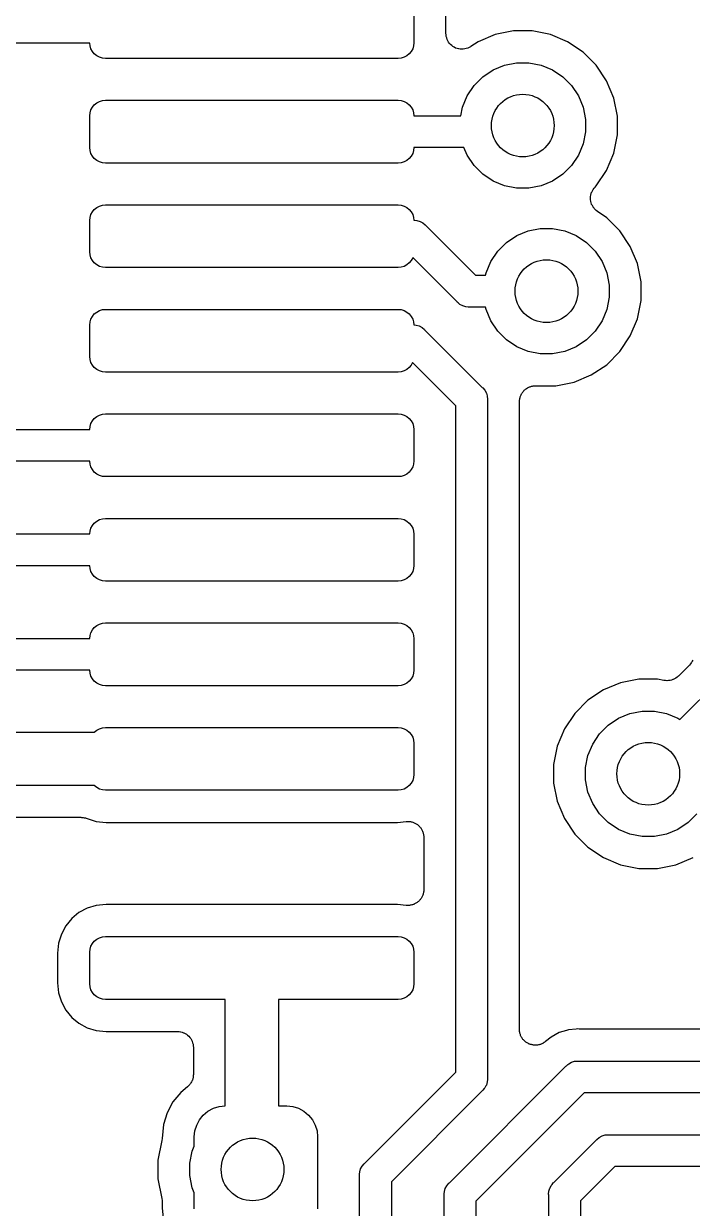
# Model space of a CAD drawing. Extents: x 0.48 to 2.43, y -7.79 to -4.85.
# Drawn here: x 1.1777 to 1.3036, y -5.8732 to -5.6501 of the extents above; entities that cross this region are included whole.
import ezdxf

# ---------------------------------------------------------------- set-up
doc = ezdxf.new("R2010")
doc.units = 0
doc.header["$MEASUREMENT"] = 0
doc.layers.add('BLACK', color=7, linetype='CONTINUOUS')

msp = doc.modelspace()

# ---------------------------------------------------------------- linework, layer by layer
at = {"layer": 'BLACK', "linetype": 'CONTINUOUS'}
for p, q in [((1.25114, -5.6478), (1.25114, -5.6537)), ((1.25719, -5.65192), (1.25719, -5.64794)), ((1.25721, -5.65221), (1.25719, -5.65192)), ((1.25724, -5.65249), (1.25721, -5.65221)), ((1.26646, -5.65216), (1.26322, -5.65351)), ((1.2699, -5.65148), (1.26646, -5.65216)), ((1.27341, -5.65148), (1.2699, -5.65148)), ((1.27685, -5.65216), (1.27341, -5.65148)), ((1.28009, -5.65351), (1.27685, -5.65216)), ((1.19012, -5.65375), (1.11231, -5.65375)), ((1.19017, -5.65428), (1.19012, -5.65375)), ((1.19034, -5.65483), (1.19017, -5.65428)), ((1.25109, -5.65428), (1.25092, -5.65483)), ((1.25114, -5.6537), (1.25109, -5.65428)), ((1.25724, -5.6525), (1.25724, -5.65249)), ((1.25724, -5.65251), (1.25724, -5.6525)), ((1.25732, -5.65278), (1.25724, -5.65251)), ((1.25741, -5.65306), (1.25732, -5.65278)), ((1.25741, -5.65307), (1.25741, -5.65306)), ((1.25741, -5.65306), (1.25741, -5.65306)), ((1.25754, -5.65332), (1.25741, -5.65307)), ((1.25768, -5.65357), (1.25754, -5.65332)), ((1.25768, -5.65358), (1.25768, -5.65357)), ((1.25769, -5.65359), (1.25768, -5.65358)), ((1.25787, -5.65381), (1.25769, -5.65359)), ((1.25805, -5.65403), (1.25787, -5.65381)), ((1.25806, -5.65404), (1.25805, -5.65403)), ((1.25805, -5.65403), (1.25805, -5.65403)), ((1.25828, -5.65422), (1.25806, -5.65404)), ((1.2585, -5.6544), (1.25828, -5.65422)), ((1.2585, -5.65441), (1.2585, -5.6544)), ((1.25851, -5.65441), (1.2585, -5.65441)), ((1.25876, -5.65455), (1.25851, -5.65441)), ((1.25901, -5.65469), (1.25876, -5.65455)), ((1.26182, -5.65444), (1.26156, -5.65458)), ((1.26183, -5.65444), (1.26182, -5.65444)), ((1.26185, -5.65442), (1.26183, -5.65444)), ((1.26183, -5.65444), (1.26183, -5.65444)), ((1.26183, -5.65444), (1.26183, -5.65444)), ((1.26322, -5.65351), (1.26185, -5.65442)), ((1.28301, -5.65546), (1.28009, -5.65351)), ((1.19062, -5.65534), (1.19034, -5.65483)), ((1.19098, -5.65579), (1.19062, -5.65534)), ((1.19143, -5.65616), (1.19098, -5.65579)), ((1.19194, -5.65643), (1.19143, -5.65616)), ((1.19249, -5.6566), (1.19194, -5.65643)), ((1.19307, -5.65665), (1.19249, -5.6566)), ((1.24819, -5.65665), (1.19307, -5.65665)), ((1.24877, -5.6566), (1.24819, -5.65665)), ((1.24932, -5.65643), (1.24877, -5.6566)), ((1.24983, -5.65616), (1.24932, -5.65643)), ((1.25028, -5.65579), (1.24983, -5.65616)), ((1.25064, -5.65534), (1.25028, -5.65579)), ((1.25092, -5.65483), (1.25064, -5.65534)), ((1.25902, -5.65469), (1.25901, -5.65469)), ((1.2593, -5.65478), (1.25902, -5.65469)), ((1.25902, -5.65469), (1.25902, -5.65469)), ((1.25957, -5.65486), (1.2593, -5.65478)), ((1.25958, -5.65486), (1.25957, -5.65486)), ((1.25987, -5.65489), (1.25958, -5.65486)), ((1.25958, -5.65486), (1.25958, -5.65486)), ((1.26015, -5.65492), (1.25987, -5.65489)), ((1.26016, -5.65492), (1.26015, -5.65492)), ((1.26045, -5.6549), (1.26016, -5.65492)), ((1.26016, -5.65492), (1.26016, -5.65492)), ((1.26073, -5.65487), (1.26045, -5.6549)), ((1.26074, -5.65487), (1.26073, -5.65487)), ((1.26075, -5.65487), (1.26074, -5.65487)), ((1.26102, -5.65479), (1.26075, -5.65487)), ((1.2613, -5.65471), (1.26102, -5.65479)), ((1.26131, -5.65471), (1.2613, -5.65471)), ((1.2613, -5.65471), (1.2613, -5.65471)), ((1.26156, -5.65458), (1.26131, -5.65471)), ((1.28549, -5.65794), (1.28301, -5.65546)), ((1.26412, -5.66012), (1.26606, -5.65882)), ((1.26606, -5.65882), (1.26821, -5.65793)), ((1.26821, -5.65793), (1.27049, -5.65748)), ((1.27049, -5.65748), (1.27282, -5.65748)), ((1.27282, -5.65748), (1.2751, -5.65793)), ((1.2751, -5.65793), (1.27725, -5.65882)), ((1.27725, -5.65882), (1.27918, -5.66012)), ((1.28744, -5.66085), (1.28549, -5.65794)), ((1.26248, -5.66176), (1.26412, -5.66012)), ((1.27918, -5.66012), (1.28083, -5.66176)), ((1.28878, -5.6641), (1.28744, -5.66085)), ((1.26119, -5.6637), (1.26248, -5.66176)), ((1.28083, -5.66176), (1.28212, -5.6637)), ((1.19062, -5.66584), (1.19098, -5.66539)), ((1.19098, -5.66539), (1.19143, -5.66503)), ((1.19143, -5.66503), (1.19194, -5.66475)), ((1.19194, -5.66475), (1.19249, -5.66458)), ((1.19249, -5.66458), (1.19307, -5.66453)), ((1.19307, -5.66453), (1.24819, -5.66453)), ((1.24819, -5.66453), (1.24877, -5.66458)), ((1.24877, -5.66458), (1.24932, -5.66475)), ((1.24932, -5.66475), (1.24983, -5.66503)), ((1.24983, -5.66503), (1.25028, -5.66539)), ((1.25028, -5.66539), (1.25064, -5.66584)), ((1.2603, -5.66585), (1.26119, -5.6637)), ((1.28212, -5.6637), (1.28301, -5.66585)), ((1.28946, -5.66754), (1.28878, -5.6641)), ((1.19012, -5.66748), (1.19017, -5.6669)), ((1.19012, -5.67339), (1.19012, -5.66748)), ((1.19017, -5.6669), (1.19034, -5.66635)), ((1.19034, -5.66635), (1.19062, -5.66584)), ((1.25064, -5.66584), (1.25092, -5.66635)), ((1.25092, -5.66635), (1.25109, -5.6669)), ((1.25109, -5.6669), (1.25114, -5.66743)), ((1.25114, -5.66743), (1.25998, -5.66743)), ((1.25998, -5.66743), (1.2603, -5.66585)), ((1.28301, -5.66585), (1.28346, -5.66813)), ((1.28946, -5.67105), (1.28946, -5.66754)), ((1.28346, -5.66813), (1.28346, -5.67045)), ((1.28346, -5.67045), (1.28301, -5.67274)), ((1.28878, -5.67449), (1.28946, -5.67105)), ((1.19017, -5.67396), (1.19012, -5.67339)), ((1.19034, -5.67452), (1.19017, -5.67396)), ((1.19062, -5.67503), (1.19034, -5.67452)), ((1.25092, -5.67452), (1.25064, -5.67503)), ((1.25109, -5.67396), (1.25092, -5.67452)), ((1.25114, -5.67343), (1.25109, -5.67396)), ((1.26058, -5.67343), (1.25114, -5.67343)), ((1.26119, -5.67489), (1.26058, -5.67343)), ((1.28301, -5.67274), (1.28212, -5.67489)), ((1.28744, -5.67773), (1.28878, -5.67449)), ((1.19098, -5.67547), (1.19062, -5.67503)), ((1.19143, -5.67584), (1.19098, -5.67547)), ((1.19194, -5.67611), (1.19143, -5.67584)), ((1.19249, -5.67628), (1.19194, -5.67611)), ((1.19307, -5.67634), (1.19249, -5.67628)), ((1.24819, -5.67634), (1.19307, -5.67634)), ((1.24877, -5.67628), (1.24819, -5.67634)), ((1.24932, -5.67611), (1.24877, -5.67628)), ((1.24983, -5.67584), (1.24932, -5.67611)), ((1.25028, -5.67547), (1.24983, -5.67584)), ((1.25064, -5.67503), (1.25028, -5.67547)), ((1.26248, -5.67682), (1.26119, -5.67489)), ((1.26412, -5.67847), (1.26248, -5.67682)), ((1.28083, -5.67682), (1.27918, -5.67847)), ((1.28212, -5.67489), (1.28083, -5.67682)), ((1.26606, -5.67976), (1.26412, -5.67847)), ((1.27918, -5.67847), (1.27725, -5.67976)), ((1.28549, -5.68065), (1.28744, -5.67773)), ((1.26821, -5.68065), (1.26606, -5.67976)), ((1.27049, -5.6811), (1.26821, -5.68065)), ((1.27282, -5.6811), (1.27049, -5.6811)), ((1.2751, -5.68065), (1.27282, -5.6811)), ((1.27725, -5.67976), (1.2751, -5.68065)), ((1.28477, -5.68156), (1.2849, -5.68131)), ((1.2849, -5.68131), (1.28491, -5.68131)), ((1.28491, -5.6813), (1.28509, -5.68108)), ((1.28491, -5.68131), (1.28491, -5.6813)), ((1.28509, -5.68108), (1.28527, -5.68086)), ((1.28527, -5.68086), (1.28549, -5.68065)), ((1.28439, -5.68295), (1.28442, -5.68267)), ((1.28439, -5.68296), (1.28439, -5.68295)), ((1.28439, -5.68297), (1.28439, -5.68296)), ((1.28442, -5.68326), (1.28439, -5.68297)), ((1.28442, -5.68267), (1.28445, -5.68239)), ((1.28445, -5.68354), (1.28442, -5.68326)), ((1.28445, -5.68239), (1.28446, -5.68238)), ((1.28445, -5.68355), (1.28445, -5.68354)), ((1.28445, -5.68356), (1.28445, -5.68355)), ((1.28453, -5.68383), (1.28445, -5.68356)), ((1.28446, -5.68237), (1.28454, -5.6821)), ((1.28446, -5.68238), (1.28446, -5.68237)), ((1.28454, -5.6821), (1.28462, -5.68183)), ((1.28462, -5.68183), (1.28463, -5.68182)), ((1.28463, -5.68181), (1.28477, -5.68156)), ((1.28463, -5.68182), (1.28463, -5.68181)), ((1.19034, -5.68604), (1.19062, -5.68552)), ((1.19062, -5.68552), (1.19098, -5.68508)), ((1.19098, -5.68508), (1.19143, -5.68471)), ((1.19143, -5.68471), (1.19194, -5.68444)), ((1.19194, -5.68444), (1.19249, -5.68427)), ((1.19249, -5.68427), (1.19307, -5.68421)), ((1.19307, -5.68421), (1.24819, -5.68421)), ((1.24819, -5.68421), (1.24877, -5.68427)), ((1.24877, -5.68427), (1.24932, -5.68444)), ((1.24932, -5.68444), (1.24983, -5.68471)), ((1.24983, -5.68471), (1.25028, -5.68508)), ((1.25028, -5.68508), (1.25064, -5.68552)), ((1.25064, -5.68552), (1.25092, -5.68604)), ((1.28461, -5.6841), (1.28453, -5.68383)), ((1.28461, -5.68411), (1.28461, -5.6841)), ((1.28462, -5.68412), (1.28461, -5.68411)), ((1.28475, -5.68437), (1.28462, -5.68412)), ((1.28488, -5.68462), (1.28475, -5.68437)), ((1.28488, -5.68463), (1.28488, -5.68462)), ((1.28489, -5.68463), (1.28488, -5.68463)), ((1.28507, -5.68485), (1.28489, -5.68463)), ((1.28524, -5.68508), (1.28507, -5.68485)), ((1.28525, -5.68508), (1.28524, -5.68508)), ((1.28526, -5.68509), (1.28525, -5.68508)), ((1.28547, -5.68527), (1.28526, -5.68509)), ((1.28569, -5.68545), (1.28547, -5.68527)), ((1.28571, -5.68546), (1.28569, -5.68545)), ((1.28573, -5.68548), (1.28571, -5.68546)), ((1.28571, -5.68546), (1.28571, -5.68546)), ((1.28571, -5.68546), (1.28571, -5.68546)), ((1.28746, -5.68664), (1.28573, -5.68548)), ((1.19012, -5.68717), (1.19017, -5.68659)), ((1.19012, -5.69307), (1.19012, -5.68717)), ((1.19017, -5.68659), (1.19034, -5.68604)), ((1.25092, -5.68604), (1.25109, -5.68659)), ((1.25109, -5.68659), (1.25114, -5.6871)), ((1.25114, -5.6871), (1.25114, -5.6871)), ((1.25114, -5.6871), (1.25129, -5.68712)), ((1.25129, -5.68712), (1.25129, -5.68712)), ((1.25129, -5.68712), (1.25173, -5.68716)), ((1.25173, -5.68716), (1.2523, -5.68733)), ((1.2523, -5.68733), (1.25282, -5.68761)), ((1.25282, -5.68761), (1.25327, -5.68799)), ((1.25327, -5.68799), (1.25337, -5.6881)), ((1.28994, -5.68912), (1.28746, -5.68664)), ((1.25337, -5.6881), (1.26274, -5.69747)), ((1.26858, -5.6913), (1.27051, -5.69)), ((1.27051, -5.69), (1.27266, -5.68911)), ((1.27266, -5.68911), (1.27494, -5.68866)), ((1.27494, -5.68866), (1.27727, -5.68866)), ((1.27727, -5.68866), (1.27955, -5.68911)), ((1.27955, -5.68911), (1.2817, -5.69)), ((1.2817, -5.69), (1.28364, -5.6913)), ((1.29189, -5.69203), (1.28994, -5.68912)), ((1.26693, -5.69294), (1.26858, -5.6913)), ((1.28364, -5.6913), (1.28528, -5.69294)), ((1.29323, -5.69528), (1.29189, -5.69203)), ((1.19017, -5.69365), (1.19012, -5.69307)), ((1.19034, -5.6942), (1.19017, -5.69365)), ((1.19062, -5.69471), (1.19034, -5.6942)), ((1.19098, -5.69516), (1.19062, -5.69471)), ((1.25064, -5.69471), (1.25028, -5.69516)), ((1.25092, -5.6942), (1.25064, -5.69471)), ((1.25093, -5.69415), (1.25092, -5.6942)), ((1.25927, -5.70249), (1.25093, -5.69415)), ((1.26564, -5.69488), (1.26693, -5.69294)), ((1.28528, -5.69294), (1.28657, -5.69488)), ((1.19143, -5.69553), (1.19098, -5.69516)), ((1.19194, -5.6958), (1.19143, -5.69553)), ((1.19249, -5.69597), (1.19194, -5.6958)), ((1.19307, -5.69602), (1.19249, -5.69597)), ((1.24819, -5.69602), (1.19307, -5.69602)), ((1.24877, -5.69597), (1.24819, -5.69602)), ((1.24932, -5.6958), (1.24877, -5.69597)), ((1.24983, -5.69553), (1.24932, -5.6958)), ((1.25028, -5.69516), (1.24983, -5.69553)), ((1.26475, -5.69703), (1.26564, -5.69488)), ((1.28657, -5.69488), (1.28746, -5.69703)), ((1.29392, -5.69872), (1.29323, -5.69528)), ((1.26274, -5.69747), (1.26466, -5.69747)), ((1.26466, -5.69747), (1.26475, -5.69703)), ((1.28746, -5.69703), (1.28792, -5.69931)), ((1.29392, -5.70223), (1.29392, -5.69872)), ((1.28792, -5.69931), (1.28792, -5.70163)), ((1.25936, -5.7026), (1.25927, -5.70249)), ((1.25955, -5.70275), (1.25936, -5.7026)), ((1.25982, -5.70298), (1.25955, -5.70275)), ((1.26034, -5.70326), (1.25982, -5.70298)), ((1.26091, -5.70343), (1.26034, -5.70326)), ((1.26034, -5.70326), (1.26034, -5.70326)), ((1.26135, -5.70347), (1.26091, -5.70343)), ((1.26149, -5.70349), (1.26135, -5.70347)), ((1.26135, -5.70347), (1.26135, -5.70347)), ((1.26164, -5.70347), (1.26149, -5.70349)), ((1.26466, -5.70347), (1.26164, -5.70347)), ((1.26475, -5.70392), (1.26466, -5.70347)), ((1.28792, -5.70163), (1.28746, -5.70392)), ((1.29323, -5.70567), (1.29392, -5.70223)), ((1.19017, -5.70627), (1.19034, -5.70572)), ((1.19034, -5.70572), (1.19062, -5.70521)), ((1.19062, -5.70521), (1.19098, -5.70476)), ((1.19098, -5.70476), (1.19143, -5.7044)), ((1.19143, -5.7044), (1.19194, -5.70412)), ((1.19194, -5.70412), (1.19249, -5.70395)), ((1.19249, -5.70395), (1.19307, -5.7039)), ((1.19307, -5.7039), (1.24819, -5.7039)), ((1.24819, -5.7039), (1.24877, -5.70395)), ((1.24877, -5.70395), (1.24932, -5.70412)), ((1.24932, -5.70412), (1.24983, -5.7044)), ((1.24983, -5.7044), (1.25028, -5.70476)), ((1.25028, -5.70476), (1.25064, -5.70521)), ((1.25064, -5.70521), (1.25092, -5.70572)), ((1.25092, -5.70572), (1.25109, -5.70627)), ((1.26564, -5.70607), (1.26475, -5.70392)), ((1.28746, -5.70392), (1.28657, -5.70607)), ((1.29189, -5.70891), (1.29323, -5.70567)), ((1.19012, -5.70685), (1.19017, -5.70627)), ((1.19012, -5.71276), (1.19012, -5.70685)), ((1.25109, -5.70627), (1.25114, -5.7068)), ((1.25114, -5.7068), (1.25116, -5.7068)), ((1.25116, -5.7068), (1.25116, -5.7068)), ((1.25116, -5.7068), (1.2516, -5.70685)), ((1.2516, -5.70685), (1.25216, -5.70702)), ((1.25216, -5.70702), (1.25269, -5.7073)), ((1.25269, -5.7073), (1.25314, -5.70767)), ((1.25314, -5.70767), (1.25324, -5.70779)), ((1.25324, -5.70779), (1.26403, -5.71858)), ((1.26693, -5.708), (1.26564, -5.70607)), ((1.26858, -5.70965), (1.26693, -5.708)), ((1.28528, -5.708), (1.28364, -5.70965)), ((1.28657, -5.70607), (1.28528, -5.708)), ((1.27051, -5.71094), (1.26858, -5.70965)), ((1.28364, -5.70965), (1.2817, -5.71094)), ((1.28994, -5.71182), (1.29189, -5.70891)), ((1.27266, -5.71183), (1.27051, -5.71094)), ((1.27494, -5.71228), (1.27266, -5.71183)), ((1.27727, -5.71228), (1.27494, -5.71228)), ((1.27955, -5.71183), (1.27727, -5.71228)), ((1.2817, -5.71094), (1.27955, -5.71183)), ((1.28746, -5.71431), (1.28994, -5.71182)), ((1.19017, -5.71333), (1.19012, -5.71276)), ((1.19034, -5.71389), (1.19017, -5.71333)), ((1.19062, -5.7144), (1.19034, -5.71389)), ((1.19098, -5.71484), (1.19062, -5.7144)), ((1.25064, -5.7144), (1.25028, -5.71484)), ((1.25089, -5.71393), (1.25064, -5.7144)), ((1.25902, -5.72205), (1.25089, -5.71393)), ((1.28454, -5.71625), (1.28746, -5.71431)), ((1.19143, -5.71521), (1.19098, -5.71484)), ((1.19194, -5.71548), (1.19143, -5.71521)), ((1.19249, -5.71565), (1.19194, -5.71548)), ((1.19307, -5.71571), (1.19249, -5.71565)), ((1.24819, -5.71571), (1.19307, -5.71571)), ((1.24877, -5.71565), (1.24819, -5.71571)), ((1.24932, -5.71548), (1.24877, -5.71565)), ((1.24983, -5.71521), (1.24932, -5.71548)), ((1.25028, -5.71484), (1.24983, -5.71521)), ((1.2813, -5.7176), (1.28454, -5.71625)), ((1.26403, -5.71858), (1.26415, -5.71868)), ((1.26415, -5.71868), (1.26452, -5.71913)), ((1.26452, -5.71913), (1.2648, -5.71965)), ((1.27173, -5.71935), (1.27183, -5.71925)), ((1.27183, -5.71925), (1.27192, -5.71914)), ((1.27192, -5.71914), (1.27204, -5.71905)), ((1.27204, -5.71905), (1.27215, -5.71894)), ((1.27215, -5.71894), (1.27226, -5.71886)), ((1.27226, -5.71886), (1.27237, -5.71877)), ((1.27237, -5.71877), (1.27251, -5.7187)), ((1.27251, -5.7187), (1.27264, -5.71862)), ((1.27264, -5.71862), (1.27277, -5.71857)), ((1.27277, -5.71857), (1.27289, -5.7185)), ((1.27289, -5.7185), (1.27304, -5.71846)), ((1.27304, -5.71846), (1.27318, -5.7184)), ((1.27318, -5.7184), (1.27332, -5.71837)), ((1.27332, -5.71837), (1.27345, -5.71833)), ((1.27345, -5.71833), (1.2736, -5.71832)), ((1.2736, -5.71832), (1.27376, -5.71829)), ((1.27376, -5.71829), (1.27389, -5.71829)), ((1.27389, -5.71829), (1.27403, -5.71828)), ((1.27403, -5.71828), (1.27409, -5.71828)), ((1.27409, -5.71828), (1.27786, -5.71828)), ((1.27786, -5.71828), (1.2813, -5.7176)), ((1.2648, -5.71965), (1.26496, -5.72018)), ((1.26496, -5.72018), (1.26497, -5.72022)), ((1.26497, -5.72022), (1.26503, -5.72081)), ((1.26503, -5.72081), (1.26502, -5.72095)), ((1.26502, -5.72095), (1.26502, -5.84865)), ((1.27102, -5.72135), (1.27103, -5.72124)), ((1.27102, -5.7214), (1.27102, -5.72135)), ((1.27102, -5.83946), (1.27102, -5.7214)), ((1.27103, -5.7211), (1.27104, -5.72098)), ((1.27103, -5.72123), (1.27103, -5.7211)), ((1.27103, -5.72124), (1.27103, -5.72123)), ((1.27104, -5.72098), (1.27105, -5.72094)), ((1.27105, -5.72094), (1.27108, -5.72081)), ((1.27108, -5.72081), (1.27109, -5.72067)), ((1.27109, -5.72067), (1.27114, -5.72052)), ((1.27114, -5.72052), (1.27117, -5.72037)), ((1.27117, -5.72037), (1.27122, -5.72024)), ((1.27122, -5.72024), (1.27126, -5.72011)), ((1.27126, -5.72011), (1.27134, -5.71997)), ((1.27134, -5.71997), (1.2714, -5.71983)), ((1.2714, -5.71983), (1.27148, -5.71972)), ((1.27148, -5.71972), (1.27154, -5.71959)), ((1.27154, -5.71959), (1.27164, -5.71948)), ((1.27164, -5.71948), (1.27173, -5.71935)), ((1.19194, -5.72381), (1.19249, -5.72364)), ((1.19249, -5.72364), (1.19307, -5.72358)), ((1.19307, -5.72358), (1.24819, -5.72358)), ((1.24819, -5.72358), (1.24877, -5.72364)), ((1.24877, -5.72364), (1.24932, -5.72381)), ((1.25902, -5.84755), (1.25902, -5.72205)), ((1.19017, -5.72596), (1.19034, -5.72541)), ((1.19034, -5.72541), (1.19062, -5.72489)), ((1.19062, -5.72489), (1.19098, -5.72445)), ((1.19098, -5.72445), (1.19143, -5.72408)), ((1.19143, -5.72408), (1.19194, -5.72381)), ((1.24932, -5.72381), (1.24983, -5.72408)), ((1.24983, -5.72408), (1.25028, -5.72445)), ((1.25028, -5.72445), (1.25064, -5.72489)), ((1.25064, -5.72489), (1.25092, -5.72541)), ((1.25092, -5.72541), (1.25109, -5.72596)), ((1.17168, -5.72649), (1.19012, -5.72649)), ((1.19012, -5.72649), (1.19017, -5.72596)), ((1.25109, -5.72596), (1.25114, -5.72654)), ((1.25114, -5.72654), (1.25114, -5.73244)), ((1.19012, -5.73249), (1.17058, -5.73249)), ((1.19017, -5.73302), (1.19012, -5.73249)), ((1.25114, -5.73244), (1.25109, -5.73302)), ((1.19034, -5.73357), (1.19017, -5.73302)), ((1.19062, -5.73408), (1.19034, -5.73357)), ((1.19098, -5.73453), (1.19062, -5.73408)), ((1.19143, -5.7349), (1.19098, -5.73453)), ((1.25028, -5.73453), (1.24983, -5.7349)), ((1.25064, -5.73408), (1.25028, -5.73453)), ((1.25092, -5.73357), (1.25064, -5.73408)), ((1.25109, -5.73302), (1.25092, -5.73357)), ((1.19194, -5.73517), (1.19143, -5.7349)), ((1.19249, -5.73534), (1.19194, -5.73517)), ((1.19307, -5.73539), (1.19249, -5.73534)), ((1.24819, -5.73539), (1.19307, -5.73539)), ((1.24877, -5.73534), (1.24819, -5.73539)), ((1.24932, -5.73517), (1.24877, -5.73534)), ((1.24983, -5.7349), (1.24932, -5.73517)), ((1.19098, -5.74413), (1.19143, -5.74377)), ((1.19143, -5.74377), (1.19194, -5.74349)), ((1.19194, -5.74349), (1.19249, -5.74332)), ((1.19249, -5.74332), (1.19307, -5.74327)), ((1.19307, -5.74327), (1.24819, -5.74327)), ((1.24819, -5.74327), (1.24877, -5.74332)), ((1.24877, -5.74332), (1.24932, -5.74349)), ((1.24932, -5.74349), (1.24983, -5.74377)), ((1.24983, -5.74377), (1.25028, -5.74413)), ((1.19012, -5.74617), (1.19017, -5.74564)), ((1.19017, -5.74564), (1.19034, -5.74509)), ((1.19034, -5.74509), (1.19062, -5.74458)), ((1.19062, -5.74458), (1.19098, -5.74413)), ((1.25028, -5.74413), (1.25064, -5.74458)), ((1.25064, -5.74458), (1.25092, -5.74509)), ((1.25092, -5.74509), (1.25109, -5.74564)), ((1.25109, -5.74564), (1.25114, -5.74622)), ((1.1539, -5.74617), (1.19012, -5.74617)), ((1.25114, -5.74622), (1.25114, -5.75213)), ((1.19012, -5.75217), (1.1528, -5.75217)), ((1.19017, -5.7527), (1.19012, -5.75217)), ((1.19034, -5.75326), (1.19017, -5.7527)), ((1.25109, -5.7527), (1.25092, -5.75326)), ((1.25114, -5.75213), (1.25109, -5.7527)), ((1.19062, -5.75377), (1.19034, -5.75326)), ((1.19098, -5.75421), (1.19062, -5.75377)), ((1.19143, -5.75458), (1.19098, -5.75421)), ((1.19194, -5.75485), (1.19143, -5.75458)), ((1.19249, -5.75502), (1.19194, -5.75485)), ((1.24932, -5.75485), (1.24877, -5.75502)), ((1.24983, -5.75458), (1.24932, -5.75485)), ((1.25028, -5.75421), (1.24983, -5.75458)), ((1.25064, -5.75377), (1.25028, -5.75421)), ((1.25092, -5.75326), (1.25064, -5.75377)), ((1.19307, -5.75508), (1.19249, -5.75502)), ((1.24819, -5.75508), (1.19307, -5.75508)), ((1.24877, -5.75502), (1.24819, -5.75508)), ((1.19062, -5.76427), (1.19098, -5.76382)), ((1.19098, -5.76382), (1.19143, -5.76345)), ((1.19143, -5.76345), (1.19194, -5.76318)), ((1.19194, -5.76318), (1.19249, -5.76301)), ((1.19249, -5.76301), (1.19307, -5.76295)), ((1.19307, -5.76295), (1.24819, -5.76295)), ((1.24819, -5.76295), (1.24877, -5.76301)), ((1.24877, -5.76301), (1.24932, -5.76318)), ((1.24932, -5.76318), (1.24983, -5.76345)), ((1.24983, -5.76345), (1.25028, -5.76382)), ((1.25028, -5.76382), (1.25064, -5.76427)), ((1.14553, -5.76586), (1.19012, -5.76586)), ((1.19012, -5.76586), (1.19017, -5.76533)), ((1.19017, -5.76533), (1.19034, -5.76478)), ((1.19034, -5.76478), (1.19062, -5.76427)), ((1.25064, -5.76427), (1.25092, -5.76478)), ((1.25092, -5.76478), (1.25109, -5.76533)), ((1.25109, -5.76533), (1.25114, -5.76591)), ((1.25114, -5.76591), (1.25114, -5.77181)), ((1.30337, -5.77044), (1.3032, -5.77065)), ((1.30338, -5.77043), (1.30337, -5.77044)), ((1.30339, -5.77042), (1.30338, -5.77043)), ((1.30352, -5.77017), (1.30339, -5.77042)), ((1.30365, -5.76993), (1.30352, -5.77017)), ((1.19012, -5.77186), (1.14493, -5.77186)), ((1.19017, -5.77239), (1.19012, -5.77186)), ((1.19034, -5.77294), (1.19017, -5.77239)), ((1.25109, -5.77239), (1.25092, -5.77294)), ((1.25114, -5.77181), (1.25109, -5.77239)), ((1.30302, -5.77087), (1.30094, -5.77295)), ((1.30125, -5.78112), (1.3099, -5.77247)), ((1.3032, -5.77065), (1.30302, -5.77087)), ((1.19062, -5.77345), (1.19034, -5.77294)), ((1.19098, -5.7739), (1.19062, -5.77345)), ((1.19143, -5.77427), (1.19098, -5.7739)), ((1.19194, -5.77454), (1.19143, -5.77427)), ((1.19249, -5.77471), (1.19194, -5.77454)), ((1.19307, -5.77476), (1.19249, -5.77471)), ((1.24819, -5.77476), (1.19307, -5.77476)), ((1.24877, -5.77471), (1.24819, -5.77476)), ((1.24932, -5.77454), (1.24877, -5.77471)), ((1.24983, -5.77427), (1.24932, -5.77454)), ((1.25028, -5.7739), (1.24983, -5.77427)), ((1.25064, -5.77345), (1.25028, -5.7739)), ((1.25092, -5.77294), (1.25064, -5.77345)), ((1.29008, -5.77421), (1.28684, -5.77555)), ((1.29352, -5.77353), (1.29008, -5.77421)), ((1.29703, -5.77353), (1.29352, -5.77353)), ((1.29823, -5.77377), (1.29703, -5.77353)), ((1.29851, -5.77379), (1.29823, -5.77377)), ((1.29879, -5.77382), (1.29851, -5.77379)), ((1.2988, -5.77382), (1.29879, -5.77382)), ((1.29882, -5.77382), (1.2988, -5.77382)), ((1.29909, -5.7738), (1.29882, -5.77382)), ((1.29937, -5.77377), (1.29909, -5.7738)), ((1.29938, -5.77377), (1.29937, -5.77377)), ((1.2994, -5.77377), (1.29938, -5.77377)), ((1.29967, -5.77369), (1.2994, -5.77377)), ((1.29993, -5.77361), (1.29967, -5.77369)), ((1.29995, -5.7736), (1.29993, -5.77361)), ((1.29996, -5.7736), (1.29995, -5.7736)), ((1.30021, -5.77347), (1.29996, -5.7736)), ((1.30045, -5.77334), (1.30021, -5.77347)), ((1.30046, -5.77333), (1.30045, -5.77334)), ((1.30048, -5.77332), (1.30046, -5.77333)), ((1.30069, -5.77315), (1.30048, -5.77332)), ((1.30091, -5.77298), (1.30069, -5.77315)), ((1.30093, -5.77296), (1.30091, -5.77298)), ((1.30094, -5.77295), (1.30093, -5.77295)), ((1.30093, -5.77295), (1.30093, -5.77296)), ((1.30093, -5.77296), (1.30093, -5.77296)), ((1.28684, -5.77555), (1.28392, -5.7775)), ((1.28392, -5.7775), (1.28144, -5.77998)), ((1.28144, -5.77998), (1.27949, -5.7829)), ((1.28775, -5.78216), (1.28968, -5.78087)), ((1.28968, -5.78087), (1.29183, -5.77998)), ((1.29183, -5.77998), (1.29411, -5.77953)), ((1.29411, -5.77953), (1.29644, -5.77953)), ((1.29644, -5.77953), (1.29872, -5.77998)), ((1.29872, -5.77998), (1.30087, -5.78087)), ((1.30087, -5.78087), (1.30125, -5.78112)), ((1.15708, -5.78354), (1.19095, -5.78354)), ((1.19095, -5.78354), (1.19098, -5.7835)), ((1.19098, -5.7835), (1.19143, -5.78314)), ((1.19143, -5.78314), (1.19194, -5.78286)), ((1.19194, -5.78286), (1.19249, -5.78269)), ((1.19249, -5.78269), (1.19307, -5.78264)), ((1.19307, -5.78264), (1.24819, -5.78264)), ((1.24819, -5.78264), (1.24877, -5.78269)), ((1.24877, -5.78269), (1.24932, -5.78286)), ((1.24932, -5.78286), (1.24983, -5.78314)), ((1.24983, -5.78314), (1.25028, -5.7835)), ((1.25028, -5.7835), (1.25064, -5.78395)), ((1.27949, -5.7829), (1.27815, -5.78614)), ((1.28481, -5.78574), (1.2861, -5.78381)), ((1.2861, -5.78381), (1.28775, -5.78216)), ((1.25064, -5.78395), (1.25092, -5.78446)), ((1.25092, -5.78446), (1.25109, -5.78501)), ((1.25109, -5.78501), (1.25114, -5.78559)), ((1.25114, -5.78559), (1.25114, -5.7915)), ((1.27815, -5.78614), (1.27746, -5.78958)), ((1.28392, -5.78789), (1.28481, -5.78574)), ((1.28346, -5.79018), (1.28392, -5.78789)), ((1.27746, -5.78958), (1.27746, -5.79309)), ((1.28346, -5.7925), (1.28346, -5.79018)), ((1.25092, -5.79263), (1.25064, -5.79314)), ((1.25109, -5.79207), (1.25092, -5.79263)), ((1.25114, -5.7915), (1.25109, -5.79207)), ((1.28392, -5.79478), (1.28346, -5.7925)), ((1.19095, -5.79354), (1.1589, -5.79354)), ((1.19098, -5.79358), (1.19095, -5.79354)), ((1.19143, -5.79395), (1.19098, -5.79358)), ((1.19194, -5.79422), (1.19143, -5.79395)), ((1.19249, -5.79439), (1.19194, -5.79422)), ((1.19307, -5.79445), (1.19249, -5.79439)), ((1.24819, -5.79445), (1.19307, -5.79445)), ((1.24877, -5.79439), (1.24819, -5.79445)), ((1.24932, -5.79422), (1.24877, -5.79439)), ((1.24983, -5.79395), (1.24932, -5.79422)), ((1.25028, -5.79358), (1.24983, -5.79395)), ((1.25064, -5.79314), (1.25028, -5.79358)), ((1.27746, -5.79309), (1.27815, -5.79653)), ((1.28481, -5.79693), (1.28392, -5.79478)), ((1.27815, -5.79653), (1.27949, -5.79978)), ((1.2861, -5.79887), (1.28481, -5.79693)), ((1.16263, -5.79954), (1.18841, -5.79954)), ((1.18841, -5.79954), (1.18845, -5.79954)), ((1.18845, -5.79954), (1.18858, -5.79956)), ((1.18858, -5.79956), (1.18871, -5.79956)), ((1.18871, -5.79956), (1.18887, -5.79959)), ((1.28775, -5.80051), (1.2861, -5.79887)), ((1.30445, -5.79887), (1.3028, -5.80051)), ((1.18887, -5.79959), (1.18904, -5.79961)), ((1.18904, -5.79961), (1.18916, -5.79965)), ((1.18916, -5.79965), (1.18929, -5.79967)), ((1.18929, -5.79967), (1.18943, -5.79973)), ((1.18943, -5.79973), (1.19132, -5.80031)), ((1.19132, -5.80031), (1.19322, -5.80049)), ((1.19322, -5.80049), (1.24804, -5.80049)), ((1.24804, -5.80049), (1.24972, -5.80033)), ((1.24972, -5.80033), (1.24976, -5.80032)), ((1.24976, -5.80032), (1.2499, -5.80032)), ((1.2499, -5.80032), (1.25004, -5.80031)), ((1.25004, -5.80031), (1.25019, -5.80033)), ((1.25019, -5.80033), (1.25035, -5.80033)), ((1.25035, -5.80033), (1.25048, -5.80036)), ((1.25048, -5.80036), (1.25062, -5.80037)), ((1.25062, -5.80037), (1.25077, -5.80042)), ((1.25077, -5.80042), (1.25092, -5.80045)), ((1.25092, -5.80045), (1.25105, -5.80051)), ((1.25105, -5.80051), (1.25118, -5.80055)), ((1.25118, -5.80055), (1.25132, -5.80062)), ((1.25132, -5.80062), (1.25146, -5.80068)), ((1.25146, -5.80068), (1.25157, -5.80076)), ((1.25157, -5.80076), (1.25169, -5.80083)), ((1.25169, -5.80083), (1.25181, -5.80092)), ((1.25181, -5.80092), (1.25194, -5.80101)), ((1.25194, -5.80101), (1.25204, -5.80111)), ((1.25204, -5.80111), (1.25214, -5.8012)), ((1.25214, -5.8012), (1.25224, -5.80132)), ((1.25224, -5.80132), (1.25235, -5.80143)), ((1.25235, -5.80143), (1.25243, -5.80155)), ((1.25243, -5.80155), (1.25251, -5.80165)), ((1.25251, -5.80165), (1.25259, -5.80179)), ((1.25259, -5.80179), (1.25267, -5.80192)), ((1.27949, -5.79978), (1.28144, -5.80269)), ((1.28968, -5.80181), (1.28775, -5.80051)), ((1.3028, -5.80051), (1.30087, -5.80181)), ((1.25267, -5.80192), (1.25273, -5.80205)), ((1.25273, -5.80205), (1.25279, -5.80217)), ((1.25279, -5.80217), (1.25283, -5.80232)), ((1.25283, -5.80232), (1.25289, -5.80246)), ((1.25289, -5.80246), (1.25292, -5.8026)), ((1.25292, -5.8026), (1.25296, -5.80273)), ((1.25296, -5.80273), (1.25297, -5.80289)), ((1.25297, -5.80289), (1.253, -5.80304)), ((1.253, -5.80304), (1.253, -5.80318)), ((1.253, -5.80318), (1.25302, -5.80331)), ((1.25302, -5.80331), (1.25302, -5.81314)), ((1.28144, -5.80269), (1.28392, -5.80517)), ((1.29183, -5.8027), (1.28968, -5.80181)), ((1.29411, -5.80315), (1.29183, -5.8027)), ((1.29644, -5.80315), (1.29411, -5.80315)), ((1.29872, -5.8027), (1.29644, -5.80315)), ((1.30087, -5.80181), (1.29872, -5.8027)), ((1.28392, -5.80517), (1.28684, -5.80712)), ((1.28684, -5.80712), (1.29008, -5.80847)), ((1.29008, -5.80847), (1.29352, -5.80915)), ((1.29703, -5.80915), (1.30047, -5.80847)), ((1.30047, -5.80847), (1.30371, -5.80712)), ((1.29352, -5.80915), (1.29703, -5.80915)), ((1.25222, -5.81517), (1.25212, -5.81529)), ((1.25233, -5.81506), (1.25222, -5.81517)), ((1.2524, -5.81494), (1.25233, -5.81506)), ((1.25249, -5.81484), (1.2524, -5.81494)), ((1.25257, -5.8147), (1.25249, -5.81484)), ((1.25265, -5.81457), (1.25257, -5.8147)), ((1.25271, -5.81445), (1.25265, -5.81457)), ((1.25277, -5.81433), (1.25271, -5.81445)), ((1.25282, -5.81418), (1.25277, -5.81433)), ((1.25288, -5.81403), (1.25282, -5.81418)), ((1.25291, -5.8139), (1.25288, -5.81403)), ((1.25295, -5.81377), (1.25291, -5.8139)), ((1.25297, -5.81361), (1.25295, -5.81377)), ((1.253, -5.81346), (1.25297, -5.81361)), ((1.25302, -5.81319), (1.253, -5.81332)), ((1.253, -5.81332), (1.253, -5.81346)), ((1.25302, -5.81314), (1.25302, -5.81319)), ((1.18963, -5.81666), (1.18808, -5.81749)), ((1.19132, -5.81615), (1.18963, -5.81666)), ((1.19322, -5.81596), (1.19132, -5.81615)), ((1.21771, -5.81596), (1.19322, -5.81596)), ((1.21784, -5.81595), (1.21771, -5.81596)), ((1.21796, -5.81595), (1.21784, -5.81595)), ((1.21801, -5.81595), (1.21796, -5.81595)), ((1.21803, -5.81595), (1.21801, -5.81595)), ((1.21815, -5.81596), (1.21803, -5.81595)), ((1.21819, -5.81596), (1.21815, -5.81596)), ((1.24804, -5.81596), (1.21819, -5.81596)), ((1.24972, -5.81613), (1.24804, -5.81596)), ((1.24986, -5.81613), (1.24972, -5.81613)), ((1.25, -5.81614), (1.24986, -5.81613)), ((1.25015, -5.81613), (1.25, -5.81614)), ((1.25031, -5.81613), (1.25015, -5.81613)), ((1.25044, -5.8161), (1.25031, -5.81613)), ((1.25058, -5.81609), (1.25044, -5.8161)), ((1.25073, -5.81605), (1.25058, -5.81609)), ((1.25088, -5.81602), (1.25073, -5.81605)), ((1.25101, -5.81596), (1.25088, -5.81602)), ((1.25114, -5.81593), (1.25101, -5.81596)), ((1.25128, -5.81585), (1.25114, -5.81593)), ((1.25142, -5.81579), (1.25128, -5.81585)), ((1.25154, -5.81572), (1.25142, -5.81579)), ((1.25166, -5.81565), (1.25154, -5.81572)), ((1.25178, -5.81556), (1.25166, -5.81565)), ((1.25191, -5.81547), (1.25178, -5.81556)), ((1.25201, -5.81537), (1.25191, -5.81547)), ((1.25212, -5.81529), (1.25201, -5.81537)), ((1.18672, -5.81861), (1.1856, -5.81997)), ((1.18808, -5.81749), (1.18672, -5.81861)), ((1.18477, -5.82152), (1.18426, -5.82321)), ((1.1856, -5.81997), (1.18477, -5.82152)), ((1.18426, -5.82321), (1.18407, -5.82511)), ((1.19017, -5.82438), (1.19034, -5.82383)), ((1.19034, -5.82383), (1.19062, -5.82332)), ((1.19062, -5.82332), (1.19098, -5.82287)), ((1.19098, -5.82287), (1.19143, -5.82251)), ((1.19143, -5.82251), (1.19194, -5.82223)), ((1.19194, -5.82223), (1.19249, -5.82206)), ((1.19249, -5.82206), (1.19307, -5.82201)), ((1.19307, -5.82201), (1.21771, -5.82201)), ((1.21771, -5.82201), (1.21795, -5.82198)), ((1.21795, -5.82198), (1.21819, -5.82201)), ((1.21819, -5.82201), (1.24819, -5.82201)), ((1.24819, -5.82201), (1.24877, -5.82206)), ((1.24877, -5.82206), (1.24932, -5.82223)), ((1.24932, -5.82223), (1.24983, -5.82251)), ((1.24983, -5.82251), (1.25028, -5.82287)), ((1.25028, -5.82287), (1.25064, -5.82332)), ((1.25064, -5.82332), (1.25092, -5.82383)), ((1.25092, -5.82383), (1.25109, -5.82438)), ((1.18407, -5.82511), (1.18407, -5.83072)), ((1.19012, -5.82496), (1.19017, -5.82438)), ((1.19012, -5.83087), (1.19012, -5.82496)), ((1.25109, -5.82438), (1.25114, -5.82496)), ((1.25114, -5.82496), (1.25114, -5.83087)), ((1.18407, -5.83072), (1.18426, -5.83262)), ((1.18426, -5.83262), (1.18477, -5.8343)), ((1.19017, -5.83144), (1.19012, -5.83087)), ((1.19034, -5.832), (1.19017, -5.83144)), ((1.19062, -5.83251), (1.19034, -5.832)), ((1.19098, -5.83295), (1.19062, -5.83251)), ((1.19143, -5.83332), (1.19098, -5.83295)), ((1.25028, -5.83295), (1.24983, -5.83332)), ((1.25064, -5.83251), (1.25028, -5.83295)), ((1.25092, -5.832), (1.25064, -5.83251)), ((1.25109, -5.83144), (1.25092, -5.832)), ((1.25114, -5.83087), (1.25109, -5.83144)), ((1.18477, -5.8343), (1.1856, -5.83586)), ((1.19194, -5.83359), (1.19143, -5.83332)), ((1.19249, -5.83376), (1.19194, -5.83359)), ((1.19307, -5.83382), (1.19249, -5.83376)), ((1.21563, -5.83382), (1.19307, -5.83382)), ((1.21563, -5.8539), (1.21563, -5.83382)), ((1.24819, -5.83382), (1.22563, -5.83382)), ((1.22563, -5.83382), (1.22563, -5.8539)), ((1.24877, -5.83376), (1.24819, -5.83382)), ((1.24932, -5.83359), (1.24877, -5.83376)), ((1.24983, -5.83332), (1.24932, -5.83359)), ((1.1856, -5.83586), (1.18672, -5.83722)), ((1.18672, -5.83722), (1.18808, -5.83833)), ((1.18808, -5.83833), (1.18963, -5.83916)), ((1.18963, -5.83916), (1.19132, -5.83968)), ((1.19132, -5.83968), (1.19322, -5.83986)), ((1.27103, -5.8396), (1.27102, -5.83946)), ((1.27103, -5.83974), (1.27103, -5.8396)), ((1.2799, -5.83967), (1.27853, -5.84009)), ((1.28023, -5.83957), (1.2799, -5.83967)), ((1.2799, -5.83967), (1.2799, -5.83967)), ((1.28169, -5.83943), (1.28023, -5.83957)), ((1.2817, -5.83943), (1.28169, -5.83943)), ((1.28199, -5.8394), (1.2817, -5.83943)), ((1.28228, -5.83943), (1.28199, -5.8394)), ((1.28241, -5.83943), (1.28228, -5.83943)), ((1.28254, -5.83944), (1.28241, -5.83943)), ((1.28258, -5.83944), (1.28254, -5.83944)), ((1.30888, -5.83944), (1.28258, -5.83944)), ((1.19322, -5.83986), (1.20663, -5.83986)), ((1.20663, -5.83986), (1.20665, -5.83986)), ((1.20665, -5.83986), (1.20665, -5.83986)), ((1.20665, -5.83986), (1.20665, -5.83986)), ((1.20665, -5.83986), (1.20667, -5.83986)), ((1.20667, -5.83986), (1.20695, -5.83989)), ((1.20695, -5.83989), (1.20723, -5.83992)), ((1.20723, -5.83992), (1.20724, -5.83993)), ((1.20724, -5.83993), (1.20725, -5.83993)), ((1.20725, -5.83993), (1.20752, -5.84001)), ((1.20752, -5.84001), (1.20779, -5.8401)), ((1.20779, -5.8401), (1.2078, -5.8401)), ((1.2078, -5.8401), (1.20781, -5.84011)), ((1.20781, -5.84011), (1.20806, -5.84024)), ((1.20806, -5.84024), (1.20831, -5.84038)), ((1.20831, -5.84038), (1.20832, -5.84038)), ((1.20832, -5.84038), (1.20832, -5.84039)), ((1.20832, -5.84039), (1.20854, -5.84057)), ((1.20854, -5.84057), (1.20876, -5.84075)), ((1.20876, -5.84075), (1.20877, -5.84076)), ((1.20877, -5.84076), (1.20877, -5.84076)), ((1.20877, -5.84076), (1.20895, -5.84098)), ((1.20895, -5.84098), (1.20913, -5.8412)), ((1.20913, -5.8412), (1.20913, -5.84121)), ((1.20913, -5.84121), (1.20914, -5.84122)), ((1.20914, -5.84122), (1.20927, -5.84147)), ((1.20927, -5.84147), (1.2094, -5.84172)), ((1.2094, -5.84172), (1.20941, -5.84173)), ((1.20941, -5.84173), (1.20941, -5.84174)), ((1.20941, -5.84174), (1.20949, -5.84201)), ((1.27106, -5.83989), (1.27103, -5.83974)), ((1.27107, -5.84004), (1.27106, -5.83989)), ((1.27111, -5.84018), (1.27107, -5.84004)), ((1.27114, -5.84032), (1.27111, -5.84018)), ((1.2712, -5.84046), (1.27114, -5.84032)), ((1.27124, -5.8406), (1.2712, -5.84046)), ((1.27131, -5.84073), (1.27124, -5.8406)), ((1.27136, -5.84086), (1.27131, -5.84073)), ((1.27145, -5.84099), (1.27136, -5.84086)), ((1.27152, -5.84112), (1.27145, -5.84099)), ((1.27161, -5.84123), (1.27152, -5.84112)), ((1.27168, -5.84135), (1.27161, -5.84123)), ((1.27179, -5.84146), (1.27168, -5.84135)), ((1.27189, -5.84157), (1.27179, -5.84146)), ((1.272, -5.84166), (1.27189, -5.84157)), ((1.27209, -5.84176), (1.272, -5.84166)), ((1.27222, -5.84185), (1.27209, -5.84176)), ((1.27234, -5.84195), (1.27222, -5.84185)), ((1.27577, -5.84188), (1.27566, -5.84197)), ((1.27589, -5.84181), (1.27577, -5.84188)), ((1.27592, -5.84178), (1.27589, -5.84181)), ((1.27697, -5.84092), (1.27592, -5.84178)), ((1.27853, -5.84009), (1.27697, -5.84092)), ((1.20949, -5.84201), (1.20957, -5.84228)), ((1.20957, -5.84228), (1.20957, -5.84229)), ((1.20957, -5.84229), (1.20958, -5.8423)), ((1.20958, -5.8423), (1.2096, -5.84258)), ((1.2096, -5.84258), (1.20963, -5.84286)), ((1.20963, -5.84286), (1.20963, -5.84796)), ((1.27246, -5.84201), (1.27234, -5.84195)), ((1.27258, -5.84209), (1.27246, -5.84201)), ((1.27272, -5.84215), (1.27258, -5.84209)), ((1.27285, -5.84223), (1.27272, -5.84215)), ((1.27299, -5.84227), (1.27285, -5.84223)), ((1.27312, -5.84232), (1.27299, -5.84227)), ((1.27327, -5.84235), (1.27312, -5.84232)), ((1.27341, -5.8424), (1.27327, -5.84235)), ((1.27355, -5.84241), (1.27341, -5.8424)), ((1.27369, -5.84244), (1.27355, -5.84241)), ((1.27384, -5.84244), (1.27369, -5.84244)), ((1.274, -5.84246), (1.27384, -5.84244)), ((1.27414, -5.84245), (1.274, -5.84246)), ((1.27428, -5.84245), (1.27414, -5.84245)), ((1.27443, -5.84242), (1.27428, -5.84245)), ((1.27458, -5.84241), (1.27443, -5.84242)), ((1.27471, -5.84237), (1.27458, -5.84241)), ((1.27485, -5.84234), (1.27471, -5.84237)), ((1.27499, -5.84229), (1.27485, -5.84234)), ((1.27514, -5.84224), (1.27499, -5.84229)), ((1.27526, -5.84218), (1.27514, -5.84224)), ((1.2754, -5.84212), (1.27526, -5.84218)), ((1.27552, -5.84204), (1.2754, -5.84212)), ((1.27566, -5.84197), (1.27552, -5.84204)), ((1.27976, -5.84642), (1.27986, -5.84631)), ((1.27986, -5.84631), (1.28015, -5.84607)), ((1.28015, -5.84607), (1.28032, -5.84593)), ((1.28032, -5.84593), (1.28084, -5.84566)), ((1.28084, -5.84566), (1.2814, -5.84548)), ((1.28084, -5.84566), (1.28084, -5.84566)), ((1.2814, -5.84548), (1.28184, -5.84544)), ((1.28184, -5.84544), (1.28199, -5.84543)), ((1.28184, -5.84544), (1.28184, -5.84544)), ((1.28199, -5.84543), (1.28214, -5.84544)), ((1.28214, -5.84544), (1.47214, -5.84544)), ((1.20956, -5.84858), (1.20952, -5.84871)), ((1.20958, -5.84842), (1.20956, -5.84858)), ((1.20961, -5.84826), (1.20958, -5.84842)), ((1.20963, -5.848), (1.20961, -5.84813)), ((1.20961, -5.84813), (1.20961, -5.84826)), ((1.20963, -5.84796), (1.20963, -5.848)), ((1.24189, -5.86468), (1.25902, -5.84755)), ((1.25783, -5.86836), (1.27976, -5.84642)), ((1.20853, -5.85027), (1.20724, -5.85134)), ((1.20863, -5.85018), (1.20853, -5.85027)), ((1.20873, -5.8501), (1.20863, -5.85018)), ((1.20883, -5.84998), (1.20873, -5.8501)), ((1.20895, -5.84986), (1.20883, -5.84998)), ((1.20902, -5.84975), (1.20895, -5.84986)), ((1.20911, -5.84965), (1.20902, -5.84975)), ((1.20918, -5.84951), (1.20911, -5.84965)), ((1.20927, -5.84937), (1.20918, -5.84951)), ((1.20932, -5.84925), (1.20927, -5.84937)), ((1.20939, -5.84914), (1.20932, -5.84925)), ((1.20944, -5.84898), (1.20939, -5.84914)), ((1.2095, -5.84883), (1.20944, -5.84898)), ((1.20952, -5.84871), (1.2095, -5.84883)), ((1.2644, -5.85062), (1.26415, -5.85092)), ((1.26452, -5.85047), (1.2644, -5.85062)), ((1.26471, -5.85011), (1.26452, -5.85047)), ((1.2648, -5.84995), (1.26471, -5.85011)), ((1.26497, -5.84938), (1.2648, -5.84995)), ((1.26502, -5.84894), (1.26497, -5.84938)), ((1.26502, -5.84865), (1.26503, -5.84879)), ((1.26503, -5.84879), (1.26502, -5.84894)), ((1.26502, -5.84894), (1.26502, -5.84894)), ((1.20724, -5.85134), (1.20577, -5.85313)), ((1.26403, -5.85102), (1.24691, -5.86815)), ((1.28323, -5.85144), (1.26284, -5.87183)), ((1.26415, -5.85092), (1.26403, -5.85102)), ((1.47104, -5.85144), (1.28323, -5.85144)), ((1.20468, -5.85518), (1.204, -5.8574)), ((1.20577, -5.85313), (1.20468, -5.85518)), ((1.2115, -5.8556), (1.21238, -5.85488)), ((1.21238, -5.85488), (1.21339, -5.85434)), ((1.21339, -5.85434), (1.21448, -5.85401)), ((1.21448, -5.85401), (1.21561, -5.8539)), ((1.21561, -5.8539), (1.21563, -5.8539)), ((1.22563, -5.8539), (1.22722, -5.8539)), ((1.22722, -5.8539), (1.22836, -5.85401)), ((1.22836, -5.85401), (1.22945, -5.85434)), ((1.22945, -5.85434), (1.23045, -5.85488)), ((1.23045, -5.85488), (1.23133, -5.8556)), ((1.204, -5.8574), (1.20375, -5.86)), ((1.20991, -5.85857), (1.21025, -5.85748)), ((1.21025, -5.85748), (1.21078, -5.85648)), ((1.21078, -5.85648), (1.2115, -5.8556)), ((1.23133, -5.8556), (1.23205, -5.85648)), ((1.23205, -5.85648), (1.23259, -5.85748)), ((1.23259, -5.85748), (1.23292, -5.85857)), ((1.2098, -5.8597), (1.20991, -5.85857)), ((1.2098, -5.86145), (1.2098, -5.8597)), ((1.23292, -5.85857), (1.23303, -5.8597)), ((1.23303, -5.8597), (1.23303, -5.87329)), ((1.28606, -5.85981), (1.28658, -5.85953)), ((1.28658, -5.85953), (1.28715, -5.85936)), ((1.28715, -5.85936), (1.28759, -5.85931)), ((1.28759, -5.85931), (1.28774, -5.8593)), ((1.28774, -5.8593), (1.28788, -5.85931)), ((1.28788, -5.85931), (1.46639, -5.85931)), ((1.20369, -5.8604), (1.20296, -5.86409)), ((1.2037, -5.86038), (1.20369, -5.86039)), ((1.20369, -5.86039), (1.20369, -5.8604)), ((1.20373, -5.86011), (1.2037, -5.86035)), ((1.2037, -5.86035), (1.2037, -5.86037)), ((1.2037, -5.86037), (1.2037, -5.86038)), ((1.20374, -5.86004), (1.20373, -5.86011)), ((1.20375, -5.86), (1.20374, -5.86004)), ((1.20941, -5.8624), (1.2098, -5.86145)), ((1.27751, -5.8683), (1.28551, -5.8603)), ((1.28551, -5.8603), (1.28561, -5.86018)), ((1.28561, -5.86018), (1.28606, -5.85981)), ((1.20296, -5.86409), (1.20296, -5.8676)), ((1.20896, -5.86468), (1.20941, -5.8624)), ((1.20896, -5.86701), (1.20896, -5.86468)), ((1.24091, -5.86676), (1.24095, -5.86631)), ((1.24095, -5.86631), (1.24112, -5.86575)), ((1.24112, -5.86575), (1.2414, -5.86523)), ((1.2414, -5.86523), (1.24177, -5.86477)), ((1.24177, -5.86477), (1.24189, -5.86468)), ((1.28898, -5.86531), (1.28253, -5.87177)), ((1.46529, -5.86531), (1.28898, -5.86531)), ((1.20296, -5.8676), (1.2037, -5.87133)), ((1.20941, -5.86929), (1.20896, -5.86701)), ((1.24089, -5.8669), (1.24091, -5.86676)), ((1.24091, -5.86705), (1.24089, -5.8669)), ((1.24091, -5.89351), (1.24091, -5.86705)), ((1.24691, -5.86815), (1.24691, -5.8946)), ((1.25734, -5.86891), (1.25771, -5.86846)), ((1.25771, -5.86846), (1.25783, -5.86836)), ((1.27702, -5.86885), (1.27716, -5.86868)), ((1.27716, -5.86868), (1.2774, -5.86839)), ((1.2774, -5.86839), (1.27751, -5.8683)), ((1.2098, -5.87024), (1.20941, -5.86929)), ((1.2098, -5.87329), (1.2098, -5.87024)), ((1.25683, -5.87059), (1.25684, -5.87044)), ((1.25684, -5.87073), (1.25683, -5.87059)), ((1.25684, -5.87044), (1.25689, -5.87)), ((1.25684, -5.91045), (1.25684, -5.87073)), ((1.25689, -5.87), (1.25706, -5.86943)), ((1.25706, -5.86943), (1.25734, -5.86891)), ((1.27651, -5.87052), (1.27657, -5.86994)), ((1.27653, -5.87067), (1.27651, -5.87052)), ((1.27653, -5.92395), (1.27653, -5.87067)), ((1.27657, -5.86994), (1.27674, -5.86937)), ((1.27657, -5.86994), (1.27657, -5.86994)), ((1.27674, -5.86937), (1.27679, -5.86929)), ((1.27679, -5.86929), (1.27702, -5.86885)), ((1.2037, -5.87133), (1.2037, -5.87134)), ((1.2037, -5.87134), (1.2037, -5.87136)), ((1.2037, -5.87136), (1.2037, -5.87136)), ((1.2037, -5.87136), (1.20371, -5.87138)), ((1.20371, -5.87138), (1.20373, -5.87165)), ((1.20373, -5.87165), (1.20376, -5.87192)), ((1.20376, -5.87192), (1.20376, -5.87314)), ((1.20376, -5.87314), (1.204, -5.8756)), ((1.26284, -5.87183), (1.26284, -5.91299)), ((1.28253, -5.87177), (1.28253, -5.92505))]:
    msp.add_line(p, q, dxfattribs=at)
at = {"layer": 'BLACK'}
for centre in [(1.27165, -5.66929), (1.27611, -5.70047), (1.29528, -5.79134), (1.22077, -5.86585)]:
    msp.add_circle(centre, 0.005906, dxfattribs=at)

doc.saveas('drawing.dxf')
